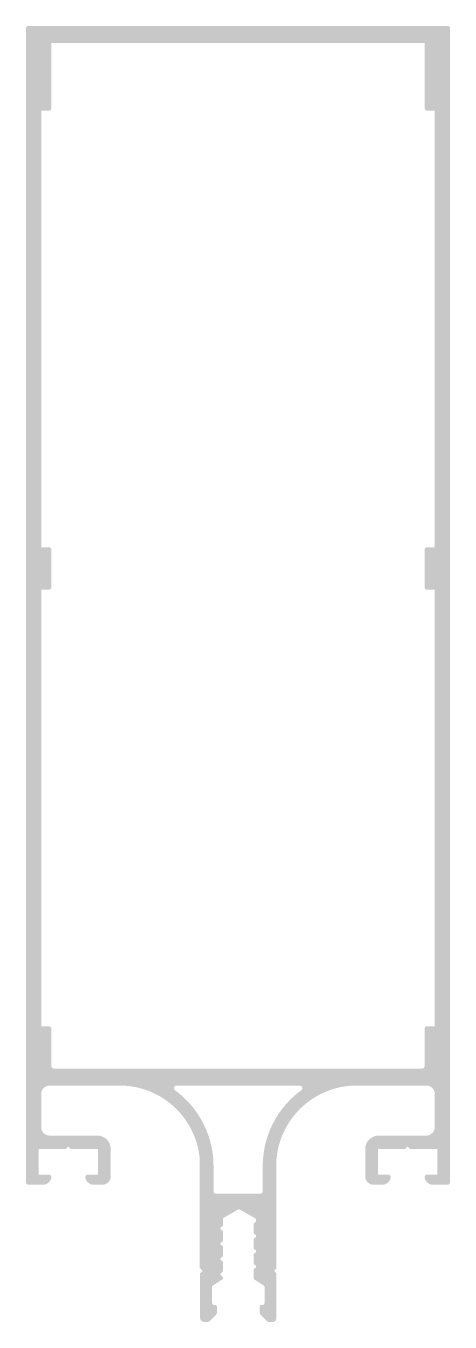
# Model space of a CAD drawing. Header units: millimetres. Extents: x -63 to 3646, y -445 to 220.
# Drawn here: x 1405 to 1455, y -6.4 to 146.5 of the extents above; entities that cross this region are included whole.
import ezdxf

# ---------------------------------------------------------------- set-up
doc = ezdxf.new("R2010")
doc.units = ezdxf.units.MM

# ---------------------------------------------------------------- blocks, each defined once
blk = doc.blocks.new('E50 M 15')
h = blk.add_hatch(color=252)
h.paths.add_polyline_path([(25, 146.240794), (24.99956, 146.257036), (24.998241, 146.27323), (24.996048, 146.289328), (24.992986, 146.305285), (24.989065, 146.321052), (24.984296, 146.336584), (24.978693, 146.351835), (24.972273, 146.366761), (24.965054, 146.381316), (24.957057, 146.39546), (24.948307, 146.40915), (24.938828, 146.422346), (24.928649, 146.43501), (24.917799, 146.447104), (24.90631, 146.458593), (24.894216, 146.469442), (24.881552, 146.479622), (24.868356, 146.489101), (24.854666, 146.497851), (24.840523, 146.505847), (24.825967, 146.513066), (24.811041, 146.519487), (24.79579, 146.52509), (24.780259, 146.529859), (24.764491, 146.53378), (24.748535, 146.536842), (24.732436, 146.539035), (24.716242, 146.540354), (24.7, 146.540794), (-24.7, 146.540794), (-24.716242, 146.540354), (-24.732436, 146.539035), (-24.748535, 146.536842), (-24.764491, 146.53378), (-24.780259, 146.529859), (-24.79579, 146.52509), (-24.811041, 146.519487), (-24.825967, 146.513066), (-24.840523, 146.505847), (-24.854666, 146.497851), (-24.868356, 146.489101), (-24.881552, 146.479622), (-24.894216, 146.469442), (-24.90631, 146.458593), (-24.917799, 146.447104), (-24.928649, 146.43501), (-24.938828, 146.422346), (-24.948307, 146.40915), (-24.957057, 146.39546), (-24.965054, 146.381316), (-24.972273, 146.366761), (-24.978693, 146.351835), (-24.984296, 146.336584), (-24.989065, 146.321052), (-24.992986, 146.305285), (-24.996048, 146.289328), (-24.998241, 146.27323), (-24.99956, 146.257036), (-25, 146.240794), (-25, 10.140794), (-24.999589, 10.125093), (-24.998357, 10.109435), (-24.996307, 10.093864), (-24.993444, 10.07842), (-24.989778, 10.063148), (-24.985317, 10.048089), (-24.980074, 10.033283), (-24.974064, 10.018773), (-24.967302, 10.004597), (-24.959808, 9.990794), (-24.951601, 9.977402), (-24.942705, 9.964458), (-24.933144, 9.951998), (-24.922943, 9.940055), (-24.912132, 9.928662), (-24.900739, 9.91785), (-24.888796, 9.90765), (-24.876336, 9.898089), (-24.863392, 9.889193), (-24.85, 9.880986), (-24.836197, 9.873492), (-24.822021, 9.86673), (-24.80751, 9.86072), (-24.792705, 9.855477), (-24.777646, 9.851016), (-24.762374, 9.84735), (-24.74693, 9.844487), (-24.731359, 9.842437), (-24.715701, 9.841205), (-24.7, 9.840794), (-23, 9.840794), (-22.947156, 9.842191), (-22.89446, 9.846379), (-22.842059, 9.853345), (-22.790099, 9.863071), (-22.738725, 9.875529), (-22.688082, 9.890685), (-22.638311, 9.908495), (-22.58955, 9.928911), (-22.541936, 9.951875), (-22.495602, 9.977323), (-22.450678, 10.005183), (-22.407288, 10.035379), (-22.365555, 10.067826), (-22.325595, 10.102432), (-22.287519, 10.139102), (-22.251435, 10.177733), (-22.217442, 10.218216), (-22.185636, 10.260439), (-22.156106, 10.304284), (-22.128934, 10.349629), (-22.104196, 10.396345), (-22.081961, 10.444304), (-22.062291, 10.493371), (-22.045242, 10.543408), (-22.030861, 10.594277), (-22.019189, 10.645834), (-22.010257, 10.697937), (-22.008388, 10.713896), (-22.007376, 10.729932), (-22.007225, 10.746), (-22.007934, 10.762052), (-22.009501, 10.778044), (-22.011923, 10.793928), (-22.015191, 10.809661), (-22.019297, 10.825195), (-22.024229, 10.840488), (-22.029973, 10.855494), (-22.036511, 10.870172), (-22.043827, 10.884478), (-22.051898, 10.898373), (-22.060701, 10.911815), (-22.070211, 10.924766), (-22.080401, 10.93719), (-22.091242, 10.94905), (-22.102702, 10.960313), (-22.114748, 10.970946), (-22.127347, 10.980919), (-22.140462, 10.990203), (-22.154054, 10.998772), (-22.168087, 11.0066), (-22.182518, 11.013666), (-22.197307, 11.01995), (-22.212411, 11.025432), (-22.227786, 11.030098), (-22.24339, 11.033934), (-22.259177, 11.036928), (-22.275101, 11.039074), (-22.291117, 11.040364), (-22.30718, 11.040794), (-23.5, 11.040794), (-23.5, 14.040794), (-20.424264, 14.040794), (-20.407443, 14.041266), (-20.390675, 14.04268), (-20.374012, 14.045033), (-20.357508, 14.048315), (-20.341213, 14.052519), (-20.32518, 14.057629), (-20.309459, 14.06363), (-20.294099, 14.070503), (-20.279148, 14.078227), (-20.264654, 14.086777), (-20.250663, 14.096126), (-20.237217, 14.106244), (-20.22436, 14.117101), (-20.212132, 14.128662), (-20, 14.340794), (-19.787868, 14.128662), (-19.776475, 14.11785), (-19.764532, 14.10765), (-19.752072, 14.098089), (-19.739128, 14.089193), (-19.725736, 14.080986), (-19.711933, 14.073492), (-19.697757, 14.06673), (-19.683246, 14.06072), (-19.668441, 14.055477), (-19.653382, 14.051016), (-19.638109, 14.04735), (-19.622666, 14.044487), (-19.607094, 14.042437), (-19.591437, 14.041205), (-19.575736, 14.040794), (-16.5, 14.040794), (-16.5, 11.040794), (-17.69282, 11.040794), (-17.708883, 11.040364), (-17.724899, 11.039074), (-17.740823, 11.036928), (-17.75661, 11.033934), (-17.772214, 11.030098), (-17.787589, 11.025432), (-17.802693, 11.01995), (-17.817482, 11.013666), (-17.831913, 11.0066), (-17.845946, 10.998772), (-17.859538, 10.990203), (-17.872653, 10.980919), (-17.885252, 10.970946), (-17.897298, 10.960313), (-17.908758, 10.94905), (-17.919599, 10.93719), (-17.929789, 10.924766), (-17.939299, 10.911815), (-17.948102, 10.898373), (-17.956173, 10.884478), (-17.963489, 10.870172), (-17.970027, 10.855494), (-17.975771, 10.840488), (-17.980703, 10.825195), (-17.984809, 10.809661), (-17.988077, 10.793928), (-17.990499, 10.778044), (-17.992066, 10.762052), (-17.992775, 10.746), (-17.992624, 10.729932), (-17.991612, 10.713896), (-17.989743, 10.697937), (-17.980811, 10.645834), (-17.969139, 10.594277), (-17.954758, 10.543408), (-17.937709, 10.493371), (-17.918039, 10.444304), (-17.895804, 10.396345), (-17.871066, 10.349629), (-17.843894, 10.304284), (-17.814364, 10.260439), (-17.782558, 10.218216), (-17.748565, 10.177733), (-17.712481, 10.139102), (-17.674405, 10.102432), (-17.634445, 10.067826), (-17.592712, 10.035379), (-17.549322, 10.005183), (-17.504398, 9.977323), (-17.458064, 9.951875), (-17.41045, 9.928911), (-17.361689, 9.908495), (-17.311918, 9.890685), (-17.261275, 9.875529), (-17.209901, 9.863071), (-17.157941, 9.853345), (-17.10554, 9.846379), (-17.052844, 9.842191), (-17, 9.840794), (-16, 9.840794), (-15.945861, 9.84226), (-15.891881, 9.846656), (-15.838218, 9.853967), (-15.78503, 9.864173), (-15.732472, 9.877244), (-15.680698, 9.893141), (-15.629862, 9.911817), (-15.580111, 9.933218), (-15.531592, 9.957282), (-15.484446, 9.983937), (-15.438813, 10.013105), (-15.394826, 10.044701), (-15.352614, 10.078632), (-15.312301, 10.114798), (-15.274005, 10.153094), (-15.237838, 10.193408), (-15.203907, 10.23562), (-15.172311, 10.279607), (-15.143143, 10.32524), (-15.116488, 10.372385), (-15.092425, 10.420905), (-15.071023, 10.470656), (-15.052347, 10.521492), (-15.03645, 10.573266), (-15.023379, 10.625823), (-15.013173, 10.679012), (-15.005862, 10.732675), (-15.001467, 10.786655), (-15, 10.840794), (-15, 14.040794), (-15.002347, 14.127416), (-15.009379, 14.213784), (-15.021078, 14.299645), (-15.037407, 14.384747), (-15.05832, 14.468839), (-15.083755, 14.551676), (-15.113637, 14.633015), (-15.147879, 14.712616), (-15.186381, 14.790247), (-15.229029, 14.86568), (-15.275698, 14.938693), (-15.326251, 15.009073), (-15.380541, 15.076612), (-15.438407, 15.141113), (-15.499681, 15.202387), (-15.564182, 15.260253), (-15.631721, 15.314543), (-15.702101, 15.365096), (-15.775114, 15.411765), (-15.850546, 15.454413), (-15.928177, 15.492915), (-16.007779, 15.527157), (-16.089118, 15.557039), (-16.171955, 15.582474), (-16.256047, 15.603387), (-16.341149, 15.619716), (-16.42701, 15.631415), (-16.513378, 15.638447), (-16.6, 15.640794), (-22.2, 15.640794), (-22.254139, 15.64226), (-22.308119, 15.646656), (-22.361782, 15.653967), (-22.41497, 15.664173), (-22.467528, 15.677244), (-22.519302, 15.693141), (-22.570138, 15.711817), (-22.619889, 15.733218), (-22.668408, 15.757282), (-22.715554, 15.783937), (-22.761187, 15.813105), (-22.805174, 15.844701), (-22.847386, 15.878632), (-22.887699, 15.914798), (-22.925995, 15.953094), (-22.962162, 15.993408), (-22.996093, 16.03562), (-23.027689, 16.079607), (-23.056857, 16.12524), (-23.083512, 16.172385), (-23.107575, 16.220905), (-23.128977, 16.270656), (-23.147653, 16.321492), (-23.16355, 16.373266), (-23.176621, 16.425823), (-23.186827, 16.479012), (-23.194138, 16.532675), (-23.198533, 16.586655), (-23.2, 16.640794), (-23.2, 20.540794), (-23.198533, 20.594933), (-23.194138, 20.648913), (-23.186827, 20.702576), (-23.176621, 20.755764), (-23.16355, 20.808322), (-23.147653, 20.860095), (-23.128977, 20.910932), (-23.107575, 20.960683), (-23.083512, 21.009202), (-23.056857, 21.056348), (-23.027689, 21.101981), (-22.996093, 21.145968), (-22.962162, 21.18818), (-22.925995, 21.228493), (-22.887699, 21.266789), (-22.847386, 21.302956), (-22.805174, 21.336887), (-22.761187, 21.368483), (-22.715554, 21.397651), (-22.668408, 21.424306), (-22.619889, 21.448369), (-22.570138, 21.469771), (-22.519302, 21.488447), (-22.467528, 21.504344), (-22.41497, 21.517414), (-22.361782, 21.52762), (-22.308119, 21.534932), (-22.254139, 21.539327), (-22.2, 21.540794), (-13.569, 21.540794), (-13.060576, 21.504912), (-12.554803, 21.441857), (-12.053132, 21.351811), (-11.557002, 21.235033), (-11.067837, 21.091856), (-10.587039, 20.922692), (-10.11599, 20.728027), (-9.65604, 20.508418), (-9.208508, 20.264496), (-8.77468, 19.996961), (-8.355799, 19.70658), (-7.953067, 19.394187), (-7.567641, 19.060677), (-7.200625, 18.707008), (-6.853073, 18.334195), (-6.525982, 17.943306), (-6.220291, 17.535464), (-5.936876, 17.111839), (-5.676551, 16.673646), (-5.440062, 16.222142), (-5.228089, 15.758624), (-5.041239, 15.28442), (-4.880049, 14.800891), (-4.74498, 14.309425), (-4.636421, 13.811432), (-4.554683, 13.30834), (-4.5, 12.801594), (-4.5, 0.016294), (-4.1645, -0.319206), (-4.4645, -0.619206), (-4.4645, -5.860306), (-4.463815, -5.886474), (-4.461761, -5.91257), (-4.458344, -5.938523), (-4.453574, -5.964262), (-4.447463, -5.989716), (-4.440028, -6.014815), (-4.43129, -6.03949), (-4.421273, -6.063674), (-4.410003, -6.087301), (-4.397513, -6.110306), (-4.383835, -6.132626), (-4.369008, -6.154199), (-4.353073, -6.174966), (-4.336072, -6.194871), (-4.318053, -6.21386), (-4.299065, -6.231879), (-4.27916, -6.248879), (-4.258393, -6.264815), (-4.23682, -6.279641), (-4.2145, -6.293319), (-4.191495, -6.305809), (-4.167868, -6.317079), (-4.143684, -6.327096), (-4.119008, -6.335834), (-4.09391, -6.343269), (-4.068456, -6.34938), (-4.042717, -6.35415), (-4.016764, -6.357567), (-3.990668, -6.359621), (-3.9645, -6.360306), (-3.671595, -6.360306), (-3.643564, -6.35952), (-3.615621, -6.357163), (-3.587854, -6.353243), (-3.560351, -6.347773), (-3.533197, -6.340769), (-3.506479, -6.332254), (-3.48028, -6.322255), (-3.454684, -6.310802), (-3.429769, -6.297932), (-3.405616, -6.283686), (-3.382299, -6.268108), (-3.359892, -6.251247), (-3.338465, -6.233156), (-3.318087, -6.213893), (-2.611085, -5.506991), (-2.593049, -5.487988), (-2.576032, -5.468066), (-2.560082, -5.447282), (-2.545241, -5.425691), (-2.531551, -5.403353), (-2.519048, -5.380329), (-2.507768, -5.356682), (-2.497741, -5.332477), (-2.488995, -5.307781), (-2.481553, -5.28266), (-2.475437, -5.257185), (-2.470662, -5.231424), (-2.467242, -5.205449), (-2.465186, -5.17933), (-2.4645, -5.15314), (-2.4645, -4.560306), (-2.464793, -4.549478), (-2.465672, -4.538682), (-2.467135, -4.52795), (-2.469176, -4.517312), (-2.47179, -4.5068), (-2.474969, -4.496446), (-2.478705, -4.486278), (-2.482985, -4.476328), (-2.487798, -4.466624), (-2.493129, -4.457195), (-2.498962, -4.448069), (-2.505281, -4.439271), (-2.512068, -4.430829), (-2.519301, -4.422766), (-2.52696, -4.415107), (-2.535023, -4.407874), (-2.543465, -4.401087), (-2.552263, -4.394768), (-2.561389, -4.388935), (-2.570818, -4.383604), (-2.580522, -4.378791), (-2.590472, -4.374511), (-2.60064, -4.370775), (-2.610994, -4.367596), (-2.621506, -4.364982), (-2.632144, -4.362941), (-2.642876, -4.361479), (-2.653672, -4.360599), (-2.6645, -4.360306), (-2.7645, -4.360306), (-2.780201, -4.359895), (-2.795859, -4.358663), (-2.81143, -4.356613), (-2.826874, -4.35375), (-2.842146, -4.350084), (-2.857205, -4.345623), (-2.87201, -4.34038), (-2.886521, -4.33437), (-2.900697, -4.327608), (-2.9145, -4.320114), (-2.927892, -4.311907), (-2.940836, -4.303011), (-2.953296, -4.29345), (-2.965239, -4.28325), (-2.976632, -4.272438), (-2.987444, -4.261045), (-2.997644, -4.249102), (-3.007205, -4.236642), (-3.016101, -4.223698), (-3.024308, -4.210306), (-3.031802, -4.196503), (-3.038564, -4.182327), (-3.044574, -4.167816), (-3.049817, -4.153011), (-3.054278, -4.137952), (-3.057944, -4.12268), (-3.060807, -4.107236), (-3.062857, -4.091665), (-3.064089, -4.076007), (-3.0645, -4.060306), (-3.0645, -2.281733), (-3.064044, -2.265171), (-3.062678, -2.248659), (-3.060405, -2.232247), (-3.057232, -2.215986), (-3.05317, -2.199923), (-3.04823, -2.184109), (-3.042427, -2.16859), (-3.03578, -2.153414), (-3.028307, -2.138626), (-3.020032, -2.124273), (-3.01098, -2.110396), (-3.001178, -2.097038), (-2.990656, -2.08424), (-2.979446, -2.07204), (-2.967582, -2.060475), (-2.955099, -2.049581), (-2.942036, -2.03939), (-2.928431, -2.029933), (-1.857166, -1.328176), (-1.84818, -1.321931), (-1.839549, -1.315204), (-1.831299, -1.308016), (-1.823454, -1.300387), (-1.816038, -1.29234), (-1.809073, -1.2839), (-1.802581, -1.275091), (-1.79658, -1.265941), (-1.791088, -1.256476), (-1.786122, -1.246725), (-1.781697, -1.236717), (-1.777826, -1.226481), (-1.774521, -1.21605), (-1.771791, -1.205453), (-1.769645, -1.194723), (-1.768089, -1.183891), (-1.767127, -1.172991), (-1.766764, -1.162054), (-1.766999, -1.151114), (-1.767831, -1.140203), (-1.76926, -1.129354), (-1.77128, -1.118599), (-1.775247, -1.102436), (-1.780105, -1.086519), (-1.785838, -1.070895), (-1.792429, -1.055614), (-1.799857, -1.040721), (-1.808099, -1.026263), (-1.817131, -1.012285), (-1.826923, -0.998828), (-1.837447, -0.985936), (-1.848669, -0.973647), (-1.860556, -0.961999), (-1.87307, -0.951028), (-1.886174, -0.940768), (-1.899826, -0.931251), (-1.913985, -0.922505), (-1.966214, -0.892212), (-1.975338, -0.886588), (-1.984149, -0.880483), (-1.992619, -0.873914), (-2.000726, -0.866901), (-2.008445, -0.859464), (-2.015754, -0.851625), (-2.022634, -0.843404), (-2.029062, -0.834827), (-2.035022, -0.825918), (-2.040497, -0.816703), (-2.045469, -0.807207), (-2.049926, -0.797459), (-2.053854, -0.787486), (-2.057242, -0.777316), (-2.06008, -0.76698), (-2.062361, -0.756507), (-2.064077, -0.745926), (-2.065224, -0.735269), (-2.065798, -0.724565), (-2.065798, -0.713846), (-2.065224, -0.703143), (-2.064077, -0.692486), (-2.062361, -0.681905), (-2.06008, -0.671432), (-2.057242, -0.661096), (-2.053854, -0.650926), (-2.049926, -0.640953), (-2.045469, -0.631205), (-2.040497, -0.621709), (-2.035022, -0.612493), (-2.029062, -0.603584), (-2.022634, -0.595007), (-2.015754, -0.586787), (-2.008445, -0.578947), (-2.000726, -0.57151), (-1.992619, -0.564498), (-1.984149, -0.557929), (-1.975338, -0.551824), (-1.966214, -0.5462), (-1.913985, -0.515907), (-1.899944, -0.507239), (-1.886401, -0.497811), (-1.873396, -0.487653), (-1.86097, -0.476796), (-1.84916, -0.465272), (-1.838001, -0.453116), (-1.827527, -0.440364), (-1.817771, -0.427057), (-1.808761, -0.413232), (-1.800524, -0.398934), (-1.793086, -0.384204), (-1.78647, -0.369087), (-1.780694, -0.35363), (-1.775777, -0.337878), (-1.771734, -0.32188), (-1.768577, -0.305683), (-1.766314, -0.289338), (-1.764954, -0.272893), (-1.7645, -0.256398), (-1.7645, 0.617986), (-1.764954, 0.634481), (-1.766314, 0.650926), (-1.768577, 0.667271), (-1.771734, 0.683468), (-1.775777, 0.699466), (-1.780694, 0.715218), (-1.78647, 0.730675), (-1.793086, 0.745792), (-1.800524, 0.760522), (-1.808761, 0.774821), (-1.817771, 0.788645), (-1.827527, 0.801953), (-1.838001, 0.814704), (-1.84916, 0.82686), (-1.86097, 0.838384), (-1.873396, 0.849242), (-1.886401, 0.859399), (-1.899944, 0.868827), (-1.913985, 0.877495), (-1.966214, 0.907788), (-1.975338, 0.913412), (-1.984149, 0.919517), (-1.992619, 0.926086), (-2.000726, 0.933099), (-2.008445, 0.940536), (-2.015754, 0.948375), (-2.022634, 0.956596), (-2.029062, 0.965173), (-2.035022, 0.974082), (-2.040497, 0.983297), (-2.045469, 0.992793), (-2.049926, 1.002541), (-2.053854, 1.012514), (-2.057242, 1.022684), (-2.06008, 1.03302), (-2.062361, 1.043493), (-2.064077, 1.054074), (-2.065224, 1.064731), (-2.065798, 1.075435), (-2.065798, 1.086154), (-2.065224, 1.096857), (-2.064077, 1.107514), (-2.062361, 1.118095), (-2.06008, 1.128568), (-2.057242, 1.138904), (-2.053854, 1.149074), (-2.049926, 1.159047), (-2.045469, 1.168795), (-2.040497, 1.178291), (-2.035022, 1.187507), (-2.029062, 1.196416), (-2.022634, 1.204993), (-2.015754, 1.213213), (-2.008445, 1.221053), (-2.000726, 1.22849), (-1.992619, 1.235502), (-1.984149, 1.242071), (-1.975338, 1.248176), (-1.966214, 1.2538), (-1.913985, 1.284093), (-1.899944, 1.292761), (-1.886401, 1.302189), (-1.873396, 1.312347), (-1.86097, 1.323204), (-1.84916, 1.334728), (-1.838001, 1.346884), (-1.827527, 1.359636), (-1.817771, 1.372943), (-1.808761, 1.386768), (-1.800524, 1.401066), (-1.793086, 1.415796), (-1.78647, 1.430913), (-1.780694, 1.44637), (-1.775777, 1.462122), (-1.771734, 1.47812), (-1.768577, 1.494317), (-1.766314, 1.510662), (-1.764954, 1.527107), (-1.7645, 1.543602), (-1.7645, 2.417986), (-1.764954, 2.434481), (-1.766314, 2.450926), (-1.768577, 2.467271), (-1.771734, 2.483468), (-1.775777, 2.499466), (-1.780694, 2.515218), (-1.78647, 2.530675), (-1.793086, 2.545792), (-1.800524, 2.560522), (-1.808761, 2.574821), (-1.817771, 2.588645), (-1.827527, 2.601953), (-1.838001, 2.614704), (-1.84916, 2.62686), (-1.86097, 2.638384), (-1.873396, 2.649242), (-1.886401, 2.659399), (-1.899944, 2.668827), (-1.913985, 2.677495), (-1.966214, 2.707788), (-1.975338, 2.713412), (-1.984149, 2.719517), (-1.992619, 2.726086), (-2.000726, 2.733099), (-2.008445, 2.740536), (-2.015754, 2.748375), (-2.022634, 2.756596), (-2.029062, 2.765173), (-2.035022, 2.774082), (-2.040497, 2.783297), (-2.045469, 2.792793), (-2.049926, 2.802541), (-2.053854, 2.812514), (-2.057242, 2.822684), (-2.06008, 2.83302), (-2.062361, 2.843493), (-2.064077, 2.854074), (-2.065224, 2.864731), (-2.065798, 2.875435), (-2.065798, 2.886154), (-2.065224, 2.896857), (-2.064077, 2.907514), (-2.062361, 2.918095), (-2.06008, 2.928568), (-2.057242, 2.938904), (-2.053854, 2.949074), (-2.049926, 2.959047), (-2.045469, 2.968795), (-2.040497, 2.978291), (-2.035022, 2.987507), (-2.029062, 2.996416), (-2.022634, 3.004993), (-2.015754, 3.013213), (-2.008445, 3.021053), (-2.000726, 3.02849), (-1.992619, 3.035502), (-1.984149, 3.042071), (-1.975338, 3.048176), (-1.966214, 3.0538), (-1.913985, 3.084093), (-1.899944, 3.092761), (-1.886401, 3.102189), (-1.873396, 3.112347), (-1.86097, 3.123204), (-1.84916, 3.134728), (-1.838001, 3.146884), (-1.827527, 3.159636), (-1.817771, 3.172943), (-1.808761, 3.186768), (-1.800524, 3.201066), (-1.793086, 3.215796), (-1.78647, 3.230913), (-1.780694, 3.24637), (-1.775777, 3.262122), (-1.771734, 3.27812), (-1.768577, 3.294317), (-1.766314, 3.310662), (-1.764954, 3.327107), (-1.7645, 3.343602), (-1.7645, 4.217986), (-1.764954, 4.234481), (-1.766314, 4.250926), (-1.768577, 4.267271), (-1.771734, 4.283468), (-1.775777, 4.299466), (-1.780694, 4.315218), (-1.78647, 4.330675), (-1.793086, 4.345792), (-1.800524, 4.360522), (-1.808761, 4.374821), (-1.817771, 4.388645), (-1.827527, 4.401953), (-1.838001, 4.414704), (-1.84916, 4.42686), (-1.86097, 4.438384), (-1.873396, 4.449242), (-1.886401, 4.459399), (-1.899944, 4.468827), (-1.913985, 4.477495), (-1.966214, 4.507788), (-1.975338, 4.513412), (-1.984149, 4.519517), (-1.992619, 4.526086), (-2.000726, 4.533099), (-2.008445, 4.540536), (-2.015754, 4.548375), (-2.022634, 4.556596), (-2.029062, 4.565173), (-2.035022, 4.574082), (-2.040497, 4.583297), (-2.045469, 4.592793), (-2.049926, 4.602541), (-2.053854, 4.612514), (-2.057242, 4.622684), (-2.06008, 4.63302), (-2.062361, 4.643493), (-2.064077, 4.654074), (-2.065224, 4.664731), (-2.065798, 4.675435), (-2.065798, 4.686154), (-2.065224, 4.696857), (-2.064077, 4.707514), (-2.062361, 4.718095), (-2.06008, 4.728568), (-2.057242, 4.738904), (-2.053854, 4.749074), (-2.049926, 4.759047), (-2.045469, 4.768795), (-2.040497, 4.778291), (-2.035022, 4.787507), (-2.029062, 4.796416), (-2.022634, 4.804993), (-2.015754, 4.813213), (-2.008445, 4.821053), (-2.000726, 4.82849), (-1.992619, 4.835502), (-1.984149, 4.842071), (-1.975338, 4.848176), (-1.966214, 4.8538), (-1.913985, 4.884093), (-1.899944, 4.892761), (-1.886401, 4.902189), (-1.873396, 4.912347), (-1.86097, 4.923204), (-1.84916, 4.934728), (-1.838001, 4.946884), (-1.827527, 4.959636), (-1.817771, 4.972943), (-1.808761, 4.986768), (-1.800524, 5.001066), (-1.793086, 5.015796), (-1.78647, 5.030913), (-1.780694, 5.04637), (-1.775777, 5.062122), (-1.771734, 5.07812), (-1.768577, 5.094317), (-1.766314, 5.110662), (-1.764954, 5.127107), (-1.7645, 5.143602), (-1.7645, 5.776384), (-1.764226, 5.786852), (-1.763405, 5.79729), (-1.762038, 5.807672), (-1.76013, 5.817968), (-1.757685, 5.828149), (-1.754711, 5.838189), (-1.751216, 5.848059), (-1.747209, 5.857733), (-1.742701, 5.867184), (-1.737704, 5.876386), (-1.732233, 5.885314), (-1.726302, 5.893944), (-1.719928, 5.902251), (-1.713127, 5.910213), (-1.705919, 5.917808), (-1.698324, 5.925016), (-1.690361, 5.931816), (-1.682054, 5.93819), (-1.673424, 5.944121), (-1.664496, 5.949592), (-0.028642, 6.893999), (-0.014813, 6.901507), (-0.000609, 6.908278), (0.01393, 6.914296), (0.028765, 6.919543), (0.043855, 6.924006), (0.059158, 6.92767), (0.074632, 6.930528), (0.090234, 6.93257), (0.105922, 6.933791), (0.121653, 6.934188), (0.137382, 6.933759), (0.153068, 6.932507), (0.168666, 6.930433), (0.184135, 6.927545), (0.19943, 6.923849), (0.214511, 6.919357), (0.229335, 6.91408), (0.243862, 6.908033), (0.258053, 6.901233), (0.271867, 6.893697), (1.988069, 5.898303), (2.001756, 5.889867), (2.014971, 5.880709), (2.027677, 5.870856), (2.039837, 5.860337), (2.051415, 5.849182), (2.06238, 5.837422), (2.072698, 5.825092), (2.082341, 5.812226), (2.091282, 5.798863), (2.099493, 5.785039), (2.106952, 5.770796), (2.113637, 5.756173), (2.119529, 5.741213), (2.124611, 5.725959), (2.128869, 5.710455), (2.13229, 5.694745), (2.134864, 5.678874), (2.136584, 5.662888), (2.137446, 5.646833), (2.137446, 5.630755), (2.136584, 5.614699), (2.134864, 5.598714), (2.13229, 5.582843), (2.128869, 5.567133), (2.124611, 5.551628), (2.119529, 5.536374), (2.113637, 5.521414), (2.106952, 5.506792), (2.099493, 5.492548), (2.091282, 5.478725), (2.082342, 5.465361), (2.072698, 5.452496), (2.06238, 5.440166), (2.051416, 5.428406), (2.039837, 5.41725), (2.027677, 5.406731), (2.014971, 5.396879), (2.001756, 5.387721), (1.988069, 5.379284), (1.984984, 5.377495), (1.970943, 5.368827), (1.9574, 5.359399), (1.944396, 5.349242), (1.931969, 5.338384), (1.920159, 5.32686), (1.909, 5.314704), (1.898527, 5.301953), (1.88877, 5.288645), (1.87976, 5.274821), (1.871523, 5.260522), (1.864086, 5.245792), (1.857469, 5.230675), (1.851693, 5.215218), (1.846777, 5.199466), (1.842733, 5.183468), (1.839576, 5.167271), (1.837313, 5.150926), (1.835953, 5.134481), (1.8355, 5.117986), (1.8355, 4.243602), (1.835953, 4.227107), (1.837313, 4.210662), (1.839576, 4.194317), (1.842733, 4.17812), (1.846777, 4.162122), (1.851693, 4.14637), (1.857469, 4.130913), (1.864086, 4.115796), (1.871523, 4.101066), (1.87976, 4.086768), (1.88877, 4.072943), (1.898527, 4.059636), (1.909, 4.046884), (1.920159, 4.034728), (1.931969, 4.023204), (1.944396, 4.012347), (1.9574, 4.002189), (1.970943, 3.992761), (1.984984, 3.984093), (2.037213, 3.9538), (2.046338, 3.948176), (2.055148, 3.942071), (2.063618, 3.935502), (2.071725, 3.92849), (2.079444, 3.921053), (2.086754, 3.913213), (2.093633, 3.904993), (2.100061, 3.896416), (2.106022, 3.887507), (2.111496, 3.878291), (2.116468, 3.868795), (2.120925, 3.859047), (2.124853, 3.849074), (2.128241, 3.838904), (2.13108, 3.828568), (2.13336, 3.818095), (2.135076, 3.807514), (2.136223, 3.796857), (2.136798, 3.786154), (2.136798, 3.775435), (2.136223, 3.764731), (2.135076, 3.754074), (2.13336, 3.743493), (2.13108, 3.73302), (2.128241, 3.722684), (2.124853, 3.712514), (2.120925, 3.702541), (2.116468, 3.692793), (2.111496, 3.683297), (2.106022, 3.674082), (2.100061, 3.665173), (2.093633, 3.656596), (2.086754, 3.648375), (2.079444, 3.640536), (2.071725, 3.633099), (2.063618, 3.626086), (2.055148, 3.619517), (2.046338, 3.613412), (2.037213, 3.607788), (1.984984, 3.577495), (1.970943, 3.568827), (1.9574, 3.559399), (1.944396, 3.549242), (1.931969, 3.538384), (1.920159, 3.52686), (1.909, 3.514704), (1.898527, 3.501953), (1.88877, 3.488645), (1.87976, 3.474821), (1.871523, 3.460522), (1.864086, 3.445792), (1.857469, 3.430675), (1.851693, 3.415218), (1.846777, 3.399466), (1.842733, 3.383468), (1.839576, 3.367271), (1.837313, 3.350926), (1.835953, 3.334481), (1.8355, 3.317986), (1.8355, 2.443602), (1.835953, 2.427107), (1.837313, 2.410662), (1.839576, 2.394317), (1.842733, 2.37812), (1.846777, 2.362122), (1.851693, 2.34637), (1.857469, 2.330913), (1.864086, 2.315796), (1.871523, 2.301066), (1.87976, 2.286768), (1.88877, 2.272943), (1.898527, 2.259636), (1.909, 2.246884), (1.920159, 2.234728), (1.931969, 2.223204), (1.944396, 2.212347), (1.9574, 2.202189), (1.970943, 2.192761), (1.984984, 2.184093), (2.037213, 2.1538), (2.046338, 2.148176), (2.055148, 2.142071), (2.063618, 2.135502), (2.071725, 2.12849), (2.079444, 2.121053), (2.086754, 2.113213), (2.093633, 2.104993), (2.100061, 2.096416), (2.106022, 2.087507), (2.111496, 2.078291), (2.116468, 2.068795), (2.120925, 2.059047), (2.124853, 2.049074), (2.128241, 2.038904), (2.13108, 2.028568), (2.13336, 2.018095), (2.135076, 2.007514), (2.136223, 1.996857), (2.136798, 1.986154), (2.136798, 1.975435), (2.136223, 1.964731), (2.135076, 1.954074), (2.13336, 1.943493), (2.13108, 1.93302), (2.128241, 1.922684), (2.124853, 1.912514), (2.120925, 1.902541), (2.116468, 1.892793), (2.111496, 1.883297), (2.106022, 1.874082), (2.100061, 1.865173), (2.093633, 1.856596), (2.086754, 1.848375), (2.079444, 1.840536), (2.071725, 1.833099), (2.063618, 1.826086), (2.055148, 1.819517), (2.046338, 1.813412), (2.037213, 1.807788), (1.984984, 1.777495), (1.970943, 1.768827), (1.9574, 1.759399), (1.944396, 1.749242), (1.931969, 1.738384), (1.920159, 1.72686), (1.909, 1.714704), (1.898527, 1.701953), (1.88877, 1.688645), (1.87976, 1.674821), (1.871523, 1.660522), (1.864086, 1.645792), (1.857469, 1.630675), (1.851693, 1.615218), (1.846777, 1.599466), (1.842733, 1.583468), (1.839576, 1.567271), (1.837313, 1.550926), (1.835953, 1.534481), (1.8355, 1.517986), (1.8355, 0.643602), (1.835953, 0.627107), (1.837313, 0.610662), (1.839576, 0.594317), (1.842733, 0.57812), (1.846777, 0.562122), (1.851693, 0.54637), (1.857469, 0.530913), (1.864086, 0.515796), (1.871523, 0.501066), (1.87976, 0.486768), (1.88877, 0.472943), (1.898527, 0.459636), (1.909, 0.446884), (1.920159, 0.434728), (1.931969, 0.423204), (1.944396, 0.412347), (1.9574, 0.402189), (1.970943, 0.392761), (1.984984, 0.384093), (2.037213, 0.3538), (2.046338, 0.348176), (2.055148, 0.342071), (2.063618, 0.335502), (2.071725, 0.32849), (2.079444, 0.321053), (2.086754, 0.313213), (2.093633, 0.304993), (2.100061, 0.296416), (2.106022, 0.287507), (2.111496, 0.278291), (2.116468, 0.268795), (2.120925, 0.259047), (2.124853, 0.249074), (2.128241, 0.238904), (2.13108, 0.228568), (2.13336, 0.218095), (2.135076, 0.207514), (2.136223, 0.196857), (2.136798, 0.186154), (2.136798, 0.175435), (2.136223, 0.164731), (2.135076, 0.154074), (2.13336, 0.143493), (2.13108, 0.13302), (2.128241, 0.122684), (2.124853, 0.112514), (2.120925, 0.102541), (2.116468, 0.092793), (2.111496, 0.083297), (2.106022, 0.074082), (2.100061, 0.065173), (2.093633, 0.056596), (2.086754, 0.048375), (2.079444, 0.040536), (2.071725, 0.033099), (2.063618, 0.026086), (2.055148, 0.019517), (2.046338, 0.013412), (2.037213, 0.007788), (1.984984, -0.022505), (1.970943, -0.031173), (1.9574, -0.040601), (1.944396, -0.050758), (1.931969, -0.061616), (1.920159, -0.07314), (1.909, -0.085296), (1.898527, -0.098047), (1.88877, -0.111355), (1.87976, -0.125179), (1.871523, -0.139478), (1.864086, -0.154208), (1.857469, -0.169325), (1.851693, -0.184782), (1.846777, -0.200534), (1.842733, -0.216532), (1.839576, -0.232729), (1.837313, -0.249074), (1.835953, -0.265519), (1.8355, -0.282014), (1.8355, -1.159368), (1.835802, -1.170371), (1.83671, -1.181341), (1.83822, -1.192244), (1.840328, -1.203047), (1.843026, -1.213719), (1.846308, -1.224225), (1.850162, -1.234535), (1.854578, -1.244618), (1.859542, -1.254442), (1.865039, -1.263978), (1.871053, -1.273198), (1.877564, -1.282072), (1.884554, -1.290575), (1.892001, -1.298681), (1.899882, -1.306365), (1.908175, -1.313603), (1.916853, -1.320374), (1.92589, -1.326658), (2.999914, -2.030369), (3.01347, -2.039794), (3.026487, -2.049951), (3.038926, -2.060808), (3.050748, -2.072334), (3.061919, -2.084492), (3.072403, -2.097247), (3.08217, -2.110559), (3.09119, -2.124388), (3.099436, -2.138692), (3.106881, -2.153429), (3.113505, -2.168552), (3.119287, -2.184017), (3.12421, -2.199777), (3.128258, -2.215784), (3.131419, -2.231989), (3.133684, -2.248344), (3.135045, -2.264798), (3.1355, -2.281303), (3.1355, -4.060306), (3.13506, -4.076548), (3.133741, -4.092742), (3.131548, -4.108841), (3.128486, -4.124797), (3.124565, -4.140564), (3.119796, -4.156096), (3.114193, -4.171347), (3.107772, -4.186273), (3.100553, -4.200828), (3.092557, -4.214972), (3.083806, -4.228662), (3.074328, -4.241858), (3.064148, -4.254522), (3.053298, -4.266616), (3.041809, -4.278105), (3.029715, -4.288955), (3.017052, -4.299134), (3.003856, -4.308613), (2.990166, -4.317363), (2.976022, -4.32536), (2.961466, -4.332579), (2.946541, -4.338999), (2.93129, -4.344602), (2.915758, -4.349371), (2.899991, -4.353292), (2.884034, -4.356354), (2.867935, -4.358547), (2.851741, -4.359866), (2.8355, -4.360306), (2.7355, -4.360306), (2.724672, -4.360599), (2.713876, -4.361478), (2.703143, -4.362941), (2.692505, -4.364982), (2.681994, -4.367596), (2.671639, -4.370775), (2.661472, -4.374511), (2.651522, -4.378791), (2.641818, -4.383604), (2.632389, -4.388934), (2.623262, -4.394768), (2.614465, -4.401087), (2.606022, -4.407874), (2.59796, -4.415107), (2.5903, -4.422766), (2.583067, -4.430829), (2.576281, -4.439271), (2.569962, -4.448069), (2.564128, -4.457195), (2.558797, -4.466624), (2.553985, -4.476328), (2.549704, -4.486278), (2.545969, -4.496446), (2.54279, -4.5068), (2.540175, -4.517312), (2.538134, -4.52795), (2.536672, -4.538682), (2.535793, -4.549478), (2.5355, -4.560306), (2.5355, -5.153211), (2.536286, -5.181245), (2.538643, -5.20919), (2.542564, -5.236959), (2.548035, -5.264465), (2.55504, -5.291621), (2.563556, -5.318341), (2.573558, -5.344542), (2.585012, -5.37014), (2.597884, -5.395057), (2.612133, -5.419212), (2.627714, -5.44253), (2.644578, -5.464938), (2.662671, -5.486365), (2.681938, -5.506744), (3.389061, -6.213868), (3.40944, -6.233134), (3.430867, -6.251228), (3.453275, -6.268092), (3.476594, -6.283672), (3.500749, -6.297921), (3.525665, -6.310793), (3.551264, -6.322248), (3.577464, -6.332249), (3.604185, -6.340766), (3.63134, -6.347771), (3.658846, -6.353242), (3.686616, -6.357162), (3.714561, -6.359519), (3.742595, -6.360306), (4.0355, -6.360306), (4.062569, -6.359573), (4.089559, -6.357375), (4.116391, -6.353719), (4.142985, -6.348616), (4.169264, -6.342081), (4.19515, -6.334133), (4.220569, -6.324794), (4.245444, -6.314094), (4.269704, -6.302062), (4.293277, -6.288735), (4.316093, -6.27415), (4.338087, -6.258352), (4.359193, -6.241387), (4.379349, -6.223304), (4.398497, -6.204156), (4.416581, -6.183999), (4.433546, -6.162893), (4.449344, -6.140899), (4.463928, -6.118083), (4.477256, -6.09451), (4.489287, -6.07025), (4.499988, -6.045375), (4.509326, -6.019957), (4.517275, -5.99407), (4.52381, -5.967791), (4.528913, -5.941197), (4.532569, -5.914365), (4.534766, -5.887375), (4.5355, -5.860306), (4.5355, -0.619206), (4.2355, -0.319206), (4.5, -0.054705), (4.5, 12.034408), (4.51319, 12.535255), (4.552724, 13.034715), (4.618493, 13.531401), (4.710314, 14.023937), (4.827932, 14.510957), (4.971021, 14.991111), (5.139185, 15.463069), (5.331957, 15.92552), (5.548804, 16.377184), (5.789123, 16.816808), (6.052249, 17.243173), (6.337452, 17.655098), (6.643941, 18.05144), (6.970867, 18.431101), (7.317323, 18.793027), (7.68235, 19.136216), (8.064933, 19.459716), (8.464015, 19.76263), (8.878486, 20.044118), (9.3072, 20.303401), (9.748966, 20.539758), (10.202561, 20.752536), (10.666727, 20.941143), (11.140177, 21.105058), (11.621598, 21.243825), (12.109656, 21.357061), (12.602997, 21.44445), (13.100254, 21.505751), (13.600049, 21.540794), (22.2, 21.540794), (22.254139, 21.539327), (22.308119, 21.534932), (22.361782, 21.52762), (22.41497, 21.517414), (22.467528, 21.504344), (22.519302, 21.488447), (22.570138, 21.469771), (22.619889, 21.448369), (22.668408, 21.424306), (22.715554, 21.397651), (22.761187, 21.368483), (22.805174, 21.336887), (22.847386, 21.302956), (22.887699, 21.266789), (22.925995, 21.228493), (22.962162, 21.18818), (22.996093, 21.145968), (23.027689, 21.101981), (23.056857, 21.056348), (23.083512, 21.009202), (23.107575, 20.960683), (23.128977, 20.910932), (23.147653, 20.860095), (23.16355, 20.808322), (23.176621, 20.755764), (23.186827, 20.702576), (23.194138, 20.648913), (23.198533, 20.594933), (23.2, 20.540794), (23.2, 16.640794), (23.198533, 16.586655), (23.194138, 16.532675), (23.186827, 16.479012), (23.176621, 16.425823), (23.16355, 16.373266), (23.147653, 16.321492), (23.128977, 16.270656), (23.107575, 16.220905), (23.083512, 16.172385), (23.056857, 16.12524), (23.027689, 16.079607), (22.996093, 16.03562), (22.962162, 15.993408), (22.925995, 15.953094), (22.887699, 15.914798), (22.847386, 15.878632), (22.805174, 15.844701), (22.761187, 15.813105), (22.715554, 15.783937), (22.668408, 15.757282), (22.619889, 15.733218), (22.570138, 15.711817), (22.519302, 15.693141), (22.467528, 15.677244), (22.41497, 15.664173), (22.361782, 15.653967), (22.308119, 15.646656), (22.254139, 15.64226), (22.2, 15.640794), (16.6, 15.640794), (16.513378, 15.638447), (16.42701, 15.631415), (16.341149, 15.619716), (16.256047, 15.603387), (16.171955, 15.582474), (16.089118, 15.557039), (16.007779, 15.527157), (15.928177, 15.492915), (15.850546, 15.454413), (15.775114, 15.411765), (15.702101, 15.365096), (15.631721, 15.314543), (15.564182, 15.260253), (15.499681, 15.202387), (15.438407, 15.141113), (15.380541, 15.076612), (15.326251, 15.009073), (15.275698, 14.938693), (15.229029, 14.86568), (15.186381, 14.790247), (15.147879, 14.712616), (15.113637, 14.633015), (15.083755, 14.551676), (15.05832, 14.468839), (15.037407, 14.384747), (15.021078, 14.299645), (15.009379, 14.213784), (15.002347, 14.127416), (15, 14.040794), (15, 10.840794), (15.001467, 10.786655), (15.005862, 10.732675), (15.013173, 10.679012), (15.023379, 10.625823), (15.03645, 10.573266), (15.052347, 10.521492), (15.071023, 10.470656), (15.092425, 10.420905), (15.116488, 10.372385), (15.143143, 10.32524), (15.172311, 10.279607), (15.203907, 10.23562), (15.237838, 10.193408), (15.274005, 10.153094), (15.312301, 10.114798), (15.352614, 10.078632), (15.394826, 10.044701), (15.438813, 10.013105), (15.484446, 9.983937), (15.531592, 9.957282), (15.580111, 9.933218), (15.629862, 9.911817), (15.680698, 9.893141), (15.732472, 9.877244), (15.78503, 9.864173), (15.838218, 9.853967), (15.891881, 9.846656), (15.945861, 9.84226), (16, 9.840794), (17, 9.840794), (17.052844, 9.842191), (17.10554, 9.846379), (17.157941, 9.853345), (17.209901, 9.863071), (17.261275, 9.875529), (17.311918, 9.890685), (17.361689, 9.908495), (17.41045, 9.928911), (17.458064, 9.951875), (17.504398, 9.977323), (17.549322, 10.005183), (17.592712, 10.035379), (17.634445, 10.067826), (17.674405, 10.102432), (17.712481, 10.139102), (17.748565, 10.177733), (17.782558, 10.218216), (17.814364, 10.260439), (17.843894, 10.304284), (17.871066, 10.349629), (17.895804, 10.396345), (17.918039, 10.444304), (17.937709, 10.493371), (17.954758, 10.543408), (17.969139, 10.594277), (17.980811, 10.645834), (17.989743, 10.697937), (17.991612, 10.713896), (17.992624, 10.729932), (17.992775, 10.746), (17.992066, 10.762052), (17.990499, 10.778044), (17.988077, 10.793928), (17.984809, 10.809661), (17.980703, 10.825195), (17.975771, 10.840488), (17.970027, 10.855494), (17.963489, 10.870172), (17.956173, 10.884478), (17.948102, 10.898373), (17.939299, 10.911815), (17.929789, 10.924766), (17.919599, 10.93719), (17.908758, 10.94905), (17.897298, 10.960313), (17.885252, 10.970946), (17.872653, 10.980919), (17.859538, 10.990203), (17.845946, 10.998772), (17.831913, 11.0066), (17.817482, 11.013666), (17.802693, 11.01995), (17.787589, 11.025432), (17.772214, 11.030098), (17.75661, 11.033934), (17.740823, 11.036928), (17.724899, 11.039074), (17.708883, 11.040364), (17.69282, 11.040794), (16.5, 11.040794), (16.5, 14.040794), (19.575736, 14.040794), (19.592557, 14.041266), (19.609325, 14.04268), (19.625988, 14.045033), (19.642492, 14.048315), (19.658787, 14.052519), (19.67482, 14.057629), (19.690541, 14.06363), (19.705901, 14.070503), (19.720852, 14.078227), (19.735346, 14.086777), (19.749337, 14.096126), (19.762783, 14.106244), (19.77564, 14.117101), (19.787868, 14.128662), (20, 14.340794), (20.212132, 14.128662), (20.223525, 14.11785), (20.235468, 14.10765), (20.247928, 14.098089), (20.260872, 14.089193), (20.274264, 14.080986), (20.288067, 14.073492), (20.302243, 14.06673), (20.316754, 14.06072), (20.331559, 14.055477), (20.346618, 14.051016), (20.361891, 14.04735), (20.377334, 14.044487), (20.392906, 14.042437), (20.408563, 14.041205), (20.424264, 14.040794), (23.5, 14.040794), (23.5, 11.040794), (22.30718, 11.040794), (22.291117, 11.040364), (22.275101, 11.039074), (22.259177, 11.036928), (22.24339, 11.033934), (22.227786, 11.030098), (22.212411, 11.025432), (22.197307, 11.01995), (22.182518, 11.013666), (22.168087, 11.0066), (22.154054, 10.998772), (22.140462, 10.990203), (22.127347, 10.980919), (22.114748, 10.970946), (22.102702, 10.960313), (22.091242, 10.94905), (22.080401, 10.93719), (22.070211, 10.924766), (22.060701, 10.911815), (22.051898, 10.898373), (22.043827, 10.884478), (22.036511, 10.870172), (22.029973, 10.855494), (22.024229, 10.840488), (22.019297, 10.825195), (22.015191, 10.809661), (22.011923, 10.793928), (22.009501, 10.778044), (22.007934, 10.762052), (22.007225, 10.746), (22.007376, 10.729932), (22.008388, 10.713896), (22.010257, 10.697937), (22.019189, 10.645834), (22.030861, 10.594277), (22.045242, 10.543408), (22.062291, 10.493371), (22.081961, 10.444304), (22.104196, 10.396345), (22.128934, 10.349629), (22.156106, 10.304284), (22.185636, 10.260439), (22.217442, 10.218216), (22.251435, 10.177733), (22.287519, 10.139102), (22.325595, 10.102432), (22.365555, 10.067826), (22.407288, 10.035379), (22.450678, 10.005183), (22.495602, 9.977323), (22.541936, 9.951875), (22.58955, 9.928911), (22.638311, 9.908495), (22.688082, 9.890685), (22.738725, 9.875529), (22.790099, 9.863071), (22.842059, 9.853345), (22.89446, 9.846379), (22.947156, 9.842191), (23, 9.840794), (24.7, 9.840794), (24.716242, 9.841234), (24.732436, 9.842552), (24.748535, 9.844746), (24.764491, 9.847808), (24.780259, 9.851729), (24.79579, 9.856498), (24.811041, 9.862101), (24.825967, 9.868521), (24.840523, 9.87574), (24.854666, 9.883737), (24.868356, 9.892487), (24.881552, 9.901966), (24.894216, 9.912145), (24.90631, 9.922995), (24.917799, 9.934484), (24.928649, 9.946578), (24.938828, 9.959242), (24.948307, 9.972438), (24.957057, 9.986128), (24.965054, 10.000271), (24.972273, 10.014827), (24.978693, 10.029752), (24.984296, 10.045003), (24.989065, 10.060535), (24.992986, 10.076303), (24.996048, 10.092259), (24.998241, 10.108358), (24.99956, 10.124552), (25, 10.140794)])
h.paths.add_polyline_path([(-7.429659, 20.992298), (-6.945071, 20.616727), (-6.481959, 20.214973), (-6.041735, 19.788263), (-5.625742, 19.337898), (-5.235249, 18.865251), (-4.871448, 18.371766), (-4.535448, 17.858947), (-4.228275, 17.32836), (-3.950865, 16.781621), (-3.704065, 16.220401), (-3.488627, 15.64641), (-3.30521, 15.0614), (-3.154372, 14.467155), (-3.036574, 13.865488), (-2.952174, 13.258236), (-2.901431, 12.64725), (-2.8845, 12.034394), (-2.8845, 9.080794), (-2.88406, 9.064552), (-2.882741, 9.048358), (-2.880548, 9.032259), (-2.877486, 9.016303), (-2.873565, 9.000535), (-2.868796, 8.985003), (-2.863193, 8.969752), (-2.856773, 8.954827), (-2.849554, 8.940271), (-2.841557, 8.926128), (-2.832807, 8.912438), (-2.823328, 8.899242), (-2.813149, 8.886578), (-2.802299, 8.874484), (-2.79081, 8.862995), (-2.778716, 8.852145), (-2.766052, 8.841966), (-2.752856, 8.832487), (-2.739166, 8.823737), (-2.725023, 8.81574), (-2.710467, 8.808521), (-2.695541, 8.802101), (-2.68029, 8.796498), (-2.664759, 8.791729), (-2.648991, 8.787808), (-2.633035, 8.784746), (-2.616936, 8.782552), (-2.600742, 8.781234), (-2.5845, 8.780794), (2.6155, 8.780794), (2.631201, 8.781205), (2.646859, 8.782437), (2.66243, 8.784487), (2.677874, 8.78735), (2.693146, 8.791016), (2.708205, 8.795477), (2.72301, 8.80072), (2.737521, 8.80673), (2.751697, 8.813492), (2.7655, 8.820986), (2.778892, 8.829193), (2.791836, 8.838089), (2.804296, 8.84765), (2.816239, 8.85785), (2.827632, 8.868662), (2.838443, 8.880055), (2.848644, 8.891998), (2.858205, 8.904458), (2.867101, 8.917402), (2.875308, 8.930794), (2.882802, 8.944597), (2.889564, 8.958773), (2.895574, 8.973283), (2.900817, 8.988089), (2.905278, 9.003148), (2.908944, 9.01842), (2.911807, 9.033864), (2.913857, 9.049435), (2.915089, 9.065093), (2.9155, 9.080794), (2.9155, 12.034394), (2.932431, 12.64725), (2.983174, 13.258236), (3.067574, 13.865488), (3.185372, 14.467155), (3.33621, 15.0614), (3.519627, 15.64641), (3.735065, 16.220401), (3.981865, 16.781621), (4.259275, 17.32836), (4.566448, 17.858947), (4.902448, 18.371766), (5.266249, 18.865251), (5.656742, 19.337898), (6.072735, 19.788263), (6.512959, 20.214973), (6.976071, 20.616727), (7.460659, 20.992298), (7.473329, 21.002099), (7.485457, 21.012563), (7.49701, 21.023659), (7.507954, 21.035355), (7.518259, 21.047619), (7.527894, 21.060416), (7.536832, 21.073708), (7.545048, 21.087459), (7.552518, 21.101629), (7.559222, 21.116177), (7.565139, 21.131063), (7.570253, 21.146243), (7.57455, 21.161674), (7.578017, 21.177312), (7.580644, 21.193114), (7.582424, 21.209033), (7.583352, 21.225024), (7.583425, 21.241043), (7.582643, 21.257042), (7.581008, 21.272976), (7.578525, 21.288801), (7.5752, 21.304471), (7.571044, 21.31994), (7.566069, 21.335166), (7.560287, 21.350105), (7.553717, 21.364714), (7.546376, 21.378951), (7.538285, 21.392776), (7.529469, 21.40615), (7.519951, 21.419033), (7.509758, 21.431391), (7.498921, 21.443187), (7.48747, 21.454387), (7.475437, 21.464961), (7.462857, 21.474877), (7.449765, 21.484107), (7.4362, 21.492625), (7.422199, 21.500408), (7.407803, 21.507431), (7.393052, 21.513677), (7.377989, 21.519126), (7.362657, 21.523763), (7.347099, 21.527576), (7.331359, 21.530552), (7.315484, 21.532684), (7.299517, 21.533966), (7.283504, 21.534394), (-7.252504, 21.534394), (-7.268517, 21.533966), (-7.284484, 21.532684), (-7.300359, 21.530552), (-7.316099, 21.527576), (-7.331657, 21.523763), (-7.346989, 21.519126), (-7.362052, 21.513677), (-7.376803, 21.507431), (-7.391199, 21.500408), (-7.4052, 21.492625), (-7.418765, 21.484107), (-7.431857, 21.474877), (-7.444437, 21.464961), (-7.45647, 21.454387), (-7.467921, 21.443187), (-7.478758, 21.431391), (-7.488951, 21.419033), (-7.498469, 21.40615), (-7.507285, 21.392776), (-7.515376, 21.378951), (-7.522717, 21.364714), (-7.529287, 21.350105), (-7.535069, 21.335166), (-7.540044, 21.31994), (-7.5442, 21.304471), (-7.547525, 21.288801), (-7.550008, 21.272976), (-7.551643, 21.257042), (-7.552425, 21.241043), (-7.552352, 21.225024), (-7.551424, 21.209033), (-7.549644, 21.193114), (-7.547017, 21.177312), (-7.54355, 21.161674), (-7.539253, 21.146243), (-7.534139, 21.131063), (-7.528222, 21.116177), (-7.521518, 21.101629), (-7.514048, 21.087459), (-7.505832, 21.073708), (-7.496894, 21.060416), (-7.487259, 21.047619), (-7.476954, 21.035355), (-7.46601, 21.023659), (-7.454457, 21.012563), (-7.442329, 21.002099)])
h.paths.add_polyline_path([(-22.3, 136.540794), (-23.2, 136.540794), (-23.2, 85.040794), (-22.3, 85.040794), (-22.283758, 85.040354), (-22.267564, 85.039035), (-22.251465, 85.036842), (-22.235509, 85.03378), (-22.219741, 85.029859), (-22.20421, 85.02509), (-22.188959, 85.019487), (-22.174033, 85.013066), (-22.159477, 85.005847), (-22.145334, 84.997851), (-22.131644, 84.989101), (-22.118448, 84.979622), (-22.105784, 84.969442), (-22.09369, 84.958593), (-22.082201, 84.947104), (-22.071351, 84.93501), (-22.061172, 84.922346), (-22.051693, 84.90915), (-22.042943, 84.89546), (-22.034946, 84.881316), (-22.027727, 84.866761), (-22.021307, 84.851835), (-22.015704, 84.836584), (-22.010935, 84.821052), (-22.007014, 84.805285), (-22.003952, 84.789328), (-22.001759, 84.77323), (-22.00044, 84.757036), (-22, 84.740794), (-22, 80.340794), (-22.000411, 80.325093), (-22.001643, 80.309435), (-22.003693, 80.293864), (-22.006556, 80.27842), (-22.010222, 80.263148), (-22.014683, 80.248089), (-22.019926, 80.233283), (-22.025936, 80.218773), (-22.032698, 80.204597), (-22.040192, 80.190794), (-22.048399, 80.177402), (-22.057295, 80.164458), (-22.066856, 80.151998), (-22.077057, 80.140055), (-22.087868, 80.128662), (-22.099261, 80.11785), (-22.111204, 80.10765), (-22.123664, 80.098089), (-22.136608, 80.089193), (-22.15, 80.080986), (-22.163803, 80.073492), (-22.177979, 80.06673), (-22.19249, 80.06072), (-22.207295, 80.055477), (-22.222354, 80.051016), (-22.237626, 80.04735), (-22.25307, 80.044487), (-22.268641, 80.042437), (-22.284299, 80.041205), (-22.3, 80.040794), (-23.2, 80.040794), (-23.2, 36.887076), (-23.2, 28.540794), (-22.3, 28.540794), (-22.283758, 28.540354), (-22.267564, 28.539035), (-22.251465, 28.536842), (-22.235509, 28.53378), (-22.219741, 28.529859), (-22.20421, 28.52509), (-22.188959, 28.519487), (-22.174033, 28.513066), (-22.159477, 28.505847), (-22.145334, 28.497851), (-22.131644, 28.489101), (-22.118448, 28.479622), (-22.105784, 28.469442), (-22.09369, 28.458593), (-22.082201, 28.447104), (-22.071351, 28.43501), (-22.061172, 28.422346), (-22.051693, 28.40915), (-22.042943, 28.39546), (-22.034946, 28.381316), (-22.027727, 28.366761), (-22.021307, 28.351835), (-22.015704, 28.336584), (-22.010935, 28.321052), (-22.007014, 28.305285), (-22.003952, 28.289328), (-22.001759, 28.27323), (-22.00044, 28.257036), (-22, 28.240794), (-22, 23.840794), (-21.99956, 23.824552), (-21.998241, 23.808358), (-21.996048, 23.792259), (-21.992986, 23.776303), (-21.989065, 23.760535), (-21.984296, 23.745003), (-21.978693, 23.729752), (-21.972273, 23.714827), (-21.965054, 23.700271), (-21.957057, 23.686128), (-21.948307, 23.672438), (-21.938828, 23.659242), (-21.928649, 23.646578), (-21.917799, 23.634484), (-21.90631, 23.622995), (-21.894216, 23.612145), (-21.881552, 23.601966), (-21.868356, 23.592487), (-21.854666, 23.583737), (-21.840523, 23.57574), (-21.825967, 23.568521), (-21.811041, 23.562101), (-21.79579, 23.556498), (-21.780259, 23.551729), (-21.764491, 23.547808), (-21.748535, 23.544746), (-21.732436, 23.542552), (-21.716242, 23.541234), (-21.7, 23.540794), (21.7, 23.540794), (21.716242, 23.541234), (21.732436, 23.542552), (21.748535, 23.544746), (21.764491, 23.547808), (21.780259, 23.551729), (21.79579, 23.556498), (21.811041, 23.562101), (21.825967, 23.568521), (21.840523, 23.57574), (21.854666, 23.583737), (21.868356, 23.592487), (21.881552, 23.601966), (21.894216, 23.612145), (21.90631, 23.622995), (21.917799, 23.634484), (21.928649, 23.646578), (21.938828, 23.659242), (21.948307, 23.672438), (21.957057, 23.686128), (21.965054, 23.700271), (21.972273, 23.714827), (21.978693, 23.729752), (21.984296, 23.745003), (21.989065, 23.760535), (21.992986, 23.776303), (21.996048, 23.792259), (21.998241, 23.808358), (21.99956, 23.824552), (22, 23.840794), (22, 28.240794), (22.000411, 28.256495), (22.001643, 28.272152), (22.003693, 28.287724), (22.006556, 28.303167), (22.010222, 28.31844), (22.014683, 28.333499), (22.019926, 28.348304), (22.025936, 28.362815), (22.032698, 28.376991), (22.040192, 28.390794), (22.048399, 28.404186), (22.057295, 28.417129), (22.066856, 28.42959), (22.077057, 28.441533), (22.087868, 28.452926), (22.099261, 28.463737), (22.111204, 28.473938), (22.123664, 28.483499), (22.136608, 28.492395), (22.15, 28.500601), (22.163803, 28.508096), (22.177979, 28.514858), (22.19249, 28.520868), (22.207295, 28.526111), (22.222354, 28.530572), (22.237626, 28.534238), (22.25307, 28.5371), (22.268641, 28.53915), (22.284299, 28.540383), (22.3, 28.540794), (23.2, 28.540794), (23.2, 80.040794), (22.3, 80.040794), (22.284299, 80.041205), (22.268641, 80.042437), (22.25307, 80.044487), (22.237626, 80.04735), (22.222354, 80.051016), (22.207295, 80.055477), (22.19249, 80.06072), (22.177979, 80.06673), (22.163803, 80.073492), (22.15, 80.080986), (22.136608, 80.089193), (22.123664, 80.098089), (22.111204, 80.10765), (22.099261, 80.11785), (22.087868, 80.128662), (22.077057, 80.140055), (22.066856, 80.151998), (22.057295, 80.164458), (22.048399, 80.177402), (22.040192, 80.190794), (22.032698, 80.204597), (22.025936, 80.218773), (22.019926, 80.233283), (22.014683, 80.248089), (22.010222, 80.263148), (22.006556, 80.27842), (22.003693, 80.293864), (22.001643, 80.309435), (22.000411, 80.325093), (22, 80.340794), (22, 84.740794), (22.000411, 84.756495), (22.001643, 84.772152), (22.003693, 84.787724), (22.006556, 84.803167), (22.010222, 84.81844), (22.014683, 84.833499), (22.019926, 84.848304), (22.025936, 84.862815), (22.032698, 84.876991), (22.040192, 84.890794), (22.048399, 84.904186), (22.057295, 84.917129), (22.066856, 84.92959), (22.077057, 84.941533), (22.087868, 84.952926), (22.099261, 84.963737), (22.111204, 84.973938), (22.123664, 84.983499), (22.136608, 84.992395), (22.15, 85.000601), (22.163803, 85.008096), (22.177979, 85.014858), (22.19249, 85.020868), (22.207295, 85.026111), (22.222354, 85.030572), (22.237626, 85.034238), (22.25307, 85.0371), (22.268641, 85.03915), (22.284299, 85.040383), (22.3, 85.040794), (23.2, 85.040794), (23.2, 136.540794), (22.3, 136.540794), (22.283758, 136.541234), (22.267564, 136.542552), (22.251465, 136.544746), (22.235509, 136.547808), (22.219741, 136.551729), (22.20421, 136.556498), (22.188959, 136.562101), (22.174033, 136.568521), (22.159477, 136.57574), (22.145334, 136.583737), (22.131644, 136.592487), (22.118448, 136.601966), (22.105784, 136.612145), (22.09369, 136.622995), (22.082201, 136.634484), (22.071351, 136.646578), (22.061172, 136.659242), (22.051693, 136.672438), (22.042943, 136.686128), (22.034946, 136.700271), (22.027727, 136.714827), (22.021307, 136.729752), (22.015704, 136.745003), (22.010935, 136.760535), (22.007014, 136.776303), (22.003952, 136.792259), (22.001759, 136.808358), (22.00044, 136.824552), (22, 136.840794), (22, 144.540794), (-22, 144.540794), (-22, 136.840794), (-22.00044, 136.824552), (-22.001759, 136.808358), (-22.003952, 136.792259), (-22.007014, 136.776303), (-22.010935, 136.760535), (-22.015704, 136.745003), (-22.021307, 136.729752), (-22.027727, 136.714827), (-22.034946, 136.700271), (-22.042943, 136.686128), (-22.051693, 136.672438), (-22.061172, 136.659242), (-22.071351, 136.646578), (-22.082201, 136.634484), (-22.09369, 136.622995), (-22.105784, 136.612145), (-22.118448, 136.601966), (-22.131644, 136.592487), (-22.145334, 136.583737), (-22.159477, 136.57574), (-22.174033, 136.568521), (-22.188959, 136.562101), (-22.20421, 136.556498), (-22.219741, 136.551729), (-22.235509, 136.547808), (-22.251465, 136.544746), (-22.267564, 136.542552), (-22.283758, 136.541234)])

msp = doc.modelspace()

# ---------------------------------------------------------------- block references
msp.add_blockref('E50 M 15', (1430, 0))

doc.saveas('drawing.dxf')
